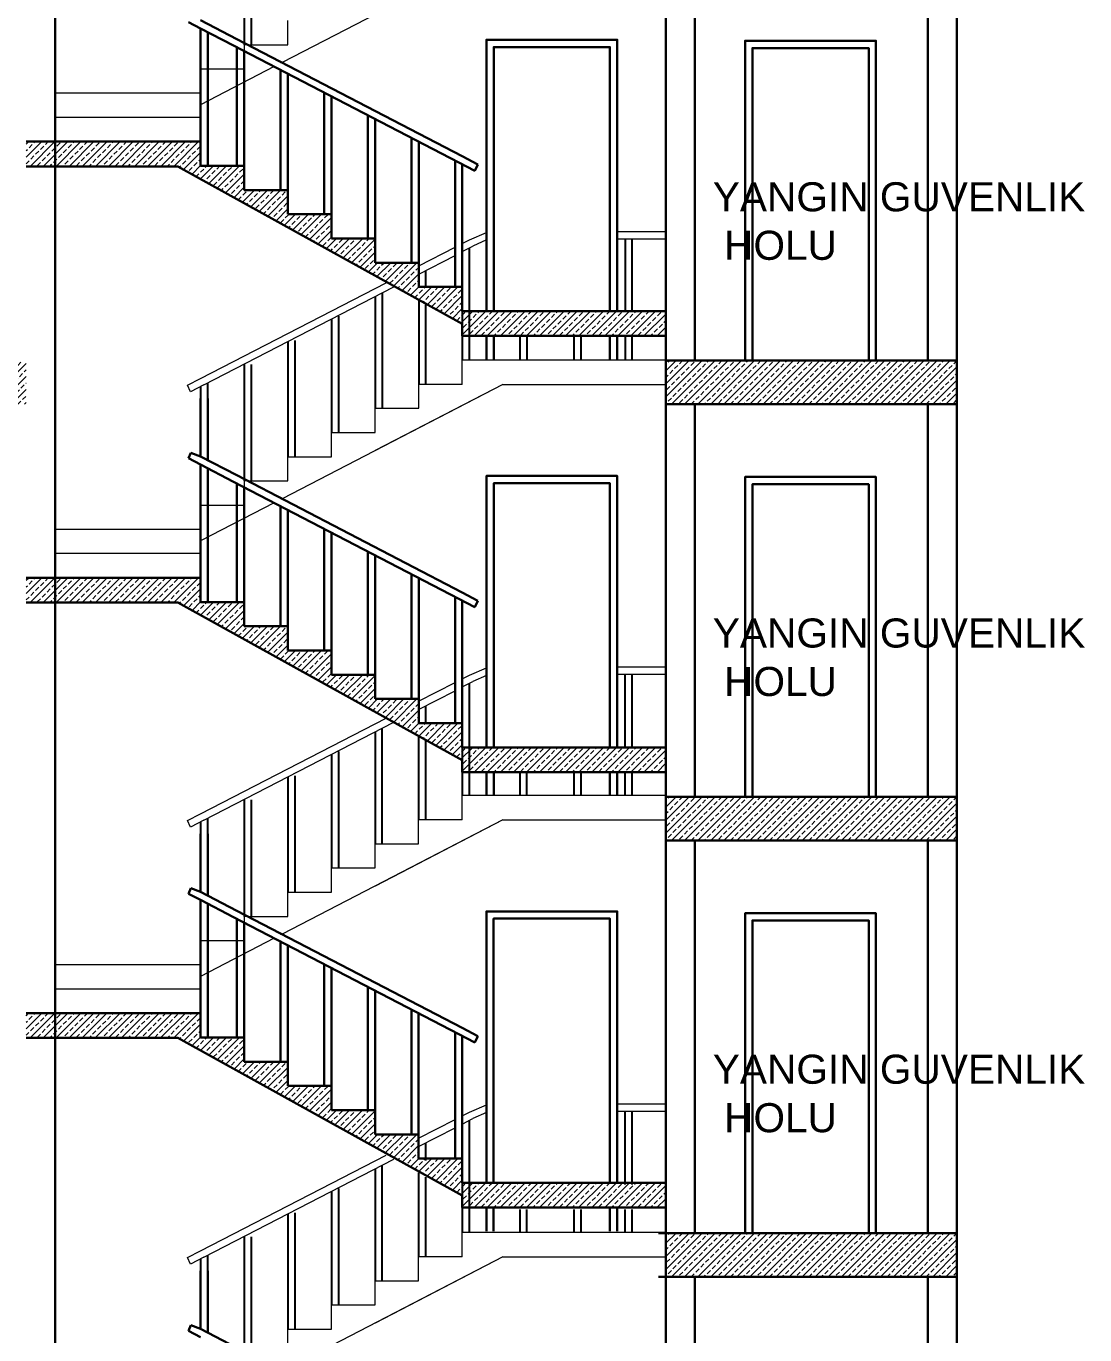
# Model space of a CAD drawing. Header units: millimetres. Extents: x 38129 to 72024, y -56282 to 16512.
# Drawn here: x 64398.5 to 64762.5, y -44646.6 to -44196.6 of the extents above; entities that cross this region are included whole.
import ezdxf

# ---------------------------------------------------------------- set-up
doc = ezdxf.new("R2010")
doc.units = ezdxf.units.MM
doc.layers.add('balkon', color=171, linetype='Continuous')
for name, color, linetype, lineweight in [('DIŞÖLÇÜ', 37, 'Continuous', 0), ('DUVAR', 255, 'Continuous', 30), ('KAPI', 4, 'Continuous', 30), ('mahal', 7, 'Continuous', 5), ('TARAMA', 252, 'Continuous', 0)]:
    doc.layers.add(name, color=color, linetype=linetype, lineweight=lineweight)
doc.styles.get("Standard").update_dxf_attribs({"font": 'arial.ttf'})

# ---------------------------------------------------------------- blocks, each defined once
blk = doc.blocks.new('NDBDGBF')
at = {"layer": 'TARAMA'}
h = blk.add_hatch(dxfattribs=at)
h.set_pattern_fill('ANSI33', color=256)
h.set_pattern_definition([(45, (-8129.75, 1530.0166), (-4.49012806, 4.49012806), []), (45, (-8125.26, 1530.0166), (-4.49012806, 4.49012806), [3.175, -1.5875])])
h.paths.add_polyline_path([(40526.75, -60227.61), (40406.83, -60227.61), (40406.83, -60244.61), (40511.19, -60244.61), (40706.75, -60352.91), (40706.75, -60361.23), (40846.75, -60361.23), (40846.75, -60344.23), (40706.75, -60344.23), (40706.75, -60327.57), (40676.75, -60327.57), (40676.75, -60310.91), (40646.75, -60310.91), (40646.75, -60294.25), (40616.75, -60294.25), (40616.75, -60277.59), (40586.75, -60277.59), (40586.75, -60260.93), (40556.75, -60260.93), (40556.75, -60244.27), (40526.75, -60244.27)])
h.paths.add_polyline_path([(40422.93, -60327.51), (40652.83, -60327.51), (40652.83, -60296.6), (40422.93, -60296.6)], flags=25)
h = blk.add_hatch(dxfattribs=at)
h.set_pattern_fill('ANSI33', color=256)
h.set_pattern_definition([(45, (3406.567, -27675.2335), (-4.4901281, 4.4901281), []), (45, (3411.057, -27675.2335), (-4.4901281, 4.4901281), [3.175, -1.5875])])
h.paths.add_polyline_path([(40406.79, -60408.25), (40406.79, -60378.25), (40022.54, -60378.25), (40022.54, -60408.25)])
h = blk.add_hatch(dxfattribs=at)
h.set_pattern_fill('ANSI33', color=256)
h.set_pattern_definition([(45, (3411.567, -27675.2335), (-4.4901281, 4.4901281), []), (45, (3416.057, -27675.2335), (-4.4901281, 4.4901281), [3.175, -1.5875])])
h.paths.add_polyline_path([(41046.72, -60378.25), (40846.72, -60378.25), (40846.72, -60408.25), (41046.72, -60408.25)])
h = blk.add_hatch(dxfattribs=at)
h.set_pattern_fill('ANSI33', color=256)
h.set_pattern_definition([(45, (-8129.75, 1230), (-4.49012806, 4.49012806), []), (45, (-8125.26, 1230), (-4.49012806, 4.49012806), [3.175, -1.5875])])
h.paths.add_polyline_path([(40526.75, -60527.63), (40406.83, -60527.63), (40406.83, -60544.63), (40511.19, -60544.63), (40706.75, -60652.93), (40706.75, -60661.25), (40846.75, -60661.25), (40846.75, -60644.25), (40706.75, -60644.25), (40706.75, -60627.59), (40676.75, -60627.59), (40676.75, -60610.93), (40646.75, -60610.93), (40646.75, -60594.27), (40616.75, -60594.27), (40616.75, -60577.61), (40586.75, -60577.61), (40586.75, -60560.95), (40556.75, -60560.95), (40556.75, -60544.29), (40526.75, -60544.29)])
h.paths.add_polyline_path([(40422.93, -60627.53), (40652.83, -60627.53), (40652.83, -60596.62), (40422.93, -60596.62)], flags=25)
h = blk.add_hatch(dxfattribs=at)
h.set_pattern_fill('ANSI33', color=256)
h.set_pattern_definition([(45, (3411.567, -27975.2335), (-4.4901281, 4.4901281), []), (45, (3416.057, -27975.2335), (-4.4901281, 4.4901281), [3.175, -1.5875])])
h.paths.add_polyline_path([(41046.72, -60678.25), (40846.72, -60678.25), (40846.72, -60708.25), (41046.72, -60708.25)])
h = blk.add_hatch(dxfattribs=at)
h.set_pattern_fill('ANSI33', color=256)
h.set_pattern_definition([(45, (-8129.7853, 930.56), (-4.49012806, 4.49012806), []), (45, (-8125.295, 930.56), (-4.49012806, 4.49012806), [3.175, -1.5875])])
h.paths.add_polyline_path([(40526.72, -60827.07), (40406.79, -60827.07), (40406.79, -60844.07), (40511.15, -60844.07), (40706.72, -60952.37), (40706.72, -60960.69), (40846.72, -60960.69), (40846.72, -60943.69), (40706.72, -60943.69), (40706.72, -60927.03), (40676.72, -60927.03), (40676.72, -60910.37), (40646.72, -60910.37), (40646.72, -60893.71), (40616.72, -60893.71), (40616.72, -60877.05), (40586.72, -60877.05), (40586.72, -60860.39), (40556.72, -60860.39), (40556.72, -60843.73), (40526.72, -60843.73)])
h.paths.add_polyline_path([(40422.89, -60926.97), (40652.8, -60926.97), (40652.8, -60896.06), (40422.89, -60896.06)], flags=25)
h = blk.add_hatch(dxfattribs=at)
h.set_pattern_fill('ANSI33', color=256)
h.set_pattern_definition([(45, (3411.567, -28275.2335), (-4.4901281, 4.4901281), []), (45, (3416.057, -28275.2335), (-4.4901281, 4.4901281), [3.175, -1.5875])])
h.paths.add_polyline_path([(41046.72, -60978.25), (40846.72, -60978.25), (40846.72, -61008.25), (41046.72, -61008.25)])
at = {"layer": 'balkon'}
for p, q in [((40531.75, -60152.32), (40531.75, -60160.13)), ((40526.75, -60444.11), (40526.75, -60404.31)), ((40531.75, -60404.31), (40531.75, -60446.7)), ((40531.75, -60452.34), (40531.75, -60460.15)), ((40526.72, -60743.55), (40526.72, -60703.75)), ((40531.72, -60703.75), (40531.72, -60746.14)), ((40531.72, -60751.78), (40531.72, -60759.59)), ((40526.72, -61044.11), (40526.72, -61004.31)), ((40531.72, -61004.31), (40531.72, -61046.7))]:
    blk.add_line(p, q, dxfattribs=at)
for points in [[(40556.75, -60080.59), (40556.75, -60160.97)], [(40561.75, -60160.97), (40561.75, -60080.93)], [(40581.75, -60173.73), (40581.75, -60173.76)], [(40711.75, -60377.69), (40711.75, -60300.67)], [(40818.65, -60294.47), (40818.65, -60344.93)], [(40823.65, -60344.93), (40823.65, -60294.47)], [(40706.75, -60303.25), (40706.75, -60377.69)], [(40681.75, -60328.27), (40681.75, -60316.14)], [(40646.75, -60334.19), (40646.75, -60411.01)], [(40651.75, -60411.01), (40651.75, -60331.61)], [(40676.75, -60336.85), (40676.75, -60394.35)], [(40681.75, -60394.35), (40681.75, -60339.76)], [(40616.75, -60349.66), (40616.75, -60427.67)], [(40621.75, -60427.67), (40621.75, -60347.62)], [(40746.24, -60361.93), (40746.24, -60377.69)], [(40751.24, -60377.69), (40751.24, -60361.93)], [(40783.43, -60361.93), (40783.43, -60377.69)], [(40788.43, -60377.69), (40788.43, -60361.93)], [(40818.65, -60361.93), (40818.65, -60377.69)], [(40823.65, -60377.69), (40823.65, -60361.93)], [(40586.75, -60365.13), (40586.75, -60444.33)], [(40591.75, -60444.33), (40591.75, -60364.28)], [(40556.75, -60380.61), (40556.75, -60460.99)], [(40561.75, -60460.99), (40561.75, -60380.94)], [(40526.75, -60396.08), (40526.75, -60444.11)], [(40531.75, -60446.7), (40531.75, -60393.51)], [(40581.75, -60473.75), (40581.75, -60473.78)], [(40818.61, -60593.91), (40818.61, -60644.37)], [(40823.61, -60644.37), (40823.61, -60593.91)], [(40706.72, -60602.69), (40706.72, -60677.13)], [(40711.72, -60677.13), (40711.72, -60600.11)], [(40681.72, -60627.71), (40681.72, -60615.58)], [(40646.72, -60633.63), (40646.72, -60710.45)], [(40651.72, -60710.45), (40651.72, -60631.05)], [(40676.72, -60636.29), (40676.72, -60693.79)], [(40681.72, -60693.79), (40681.72, -60639.2)], [(40616.72, -60649.1), (40616.72, -60727.11)], [(40621.72, -60727.11), (40621.72, -60647.06)], [(40586.72, -60664.57), (40586.72, -60743.77)], [(40591.72, -60743.77), (40591.72, -60663.72)], [(40746.21, -60661.37), (40746.21, -60677.13)], [(40751.21, -60677.13), (40751.21, -60661.37)], [(40783.4, -60661.37), (40783.4, -60677.13)], [(40788.4, -60677.13), (40788.4, -60661.37)], [(40818.61, -60661.37), (40818.61, -60677.13)], [(40823.61, -60677.13), (40823.61, -60661.37)], [(40556.72, -60680.05), (40556.72, -60760.43)], [(40561.72, -60760.43), (40561.72, -60680.38)], [(40526.72, -60695.52), (40526.72, -60743.55)], [(40531.72, -60746.14), (40531.72, -60692.95)], [(40581.72, -60773.19), (40581.72, -60773.22)], [(40818.61, -60894.47), (40818.61, -60944.93)], [(40823.61, -60944.93), (40823.61, -60894.47)], [(40706.72, -60903.25), (40706.72, -60977.69)], [(40711.72, -60977.69), (40711.72, -60900.67)], [(40681.72, -60928.27), (40681.72, -60916.14)], [(40646.72, -60934.19), (40646.72, -61011.01)], [(40651.72, -61011.01), (40651.72, -60931.61)], [(40676.72, -60936.85), (40676.72, -60994.35)], [(40681.72, -60994.35), (40681.72, -60939.76)], [(40621.72, -61027.67), (40621.72, -60947.62)], [(40616.72, -60949.66), (40616.72, -61027.67)], [(40586.72, -60965.13), (40586.72, -61044.33)], [(40591.72, -61044.33), (40591.72, -60964.28)], [(40746.21, -60961.93), (40746.21, -60977.69)], [(40751.21, -60977.69), (40751.21, -60961.93)], [(40783.4, -60961.93), (40783.4, -60977.69)], [(40788.4, -60977.69), (40788.4, -60961.93)], [(40818.61, -60961.93), (40818.61, -60977.69)], [(40823.61, -60977.69), (40823.61, -60961.93)], [(40556.72, -60980.61), (40556.72, -61060.99)], [(40561.72, -61060.99), (40561.72, -60980.94)], [(40531.72, -61046.7), (40531.72, -60993.51)], [(40526.72, -60996.08), (40526.72, -61044.11)]]:
    blk.add_lwpolyline(points, dxfattribs=at)
at = {"layer": 'DIŞÖLÇÜ'}
for p, q in [((40734.58, -60094.67), (40582.82, -60173.21)), ((40586.75, -60160.97), (40586.75, -60144.31)), ((40586.75, -60160.97), (40586.75, -60144.31)), ((40559.25, -60160.97), (40556.75, -60160.97)), ((40556.75, -60160.97), (40556.75, -60165.31)), ((40556.75, -60177.63), (40556.75, -60165.31)), ((40556.75, -60177.63), (40556.75, -60165.31)), ((40559.25, -60160.97), (40586.75, -60160.97)), ((40577.38, -60176.02), (40526.75, -60202.22)), ((40526.75, -60177.63), (40526.75, -60244.27)), ((40526.75, -60194.29), (40526.75, -60177.63)), ((40526.75, -60177.63), (40556.75, -60177.63)), ((40526.75, -60194.29), (40526.75, -60192.63)), ((40526.75, -60194.29), (40426.83, -60194.29)), ((40526.75, -60194.29), (40526.75, -60227.61)), ((40526.75, -60210.95), (40426.83, -60210.95)), ((40526.75, -60227.61), (40526.75, -60244.27)), ((40526.75, -60244.27), (40526.75, -60227.61)), ((40711.75, -60295.05), (40723.31, -60290.03)), ((40813.31, -60289.47), (40846.75, -60289.47)), ((40676.75, -60313.09), (40701.75, -60300.2)), ((40706.75, -60297.62), (40711.75, -60295.05)), ((40706.75, -60303.25), (40714.04, -60299.49)), ((40723.31, -60295.27), (40714.04, -60299.49)), ((40813.31, -60294.47), (40846.75, -60294.47)), ((40676.75, -60318.72), (40701.75, -60305.83)), ((40526.75, -60390.45), (40654.41, -60324.62)), ((40529.04, -60394.9), (40659.67, -60327.53)), ((40706.75, -60394.69), (40706.75, -60377.69)), ((40706.75, -60394.35), (40706.75, -60377.69)), ((40706.75, -60377.69), (40846.75, -60377.69)), ((40517.84, -60395.05), (40526.75, -60390.45)), ((40519.91, -60399.6), (40517.84, -60395.05)), ((40529.04, -60394.9), (40519.91, -60399.6)), ((40734.58, -60394.69), (40582.82, -60473.22)), ((40734.58, -60394.69), (40646.75, -60440.14)), ((40676.75, -60411.01), (40676.75, -60394.35)), ((40676.75, -60411.01), (40676.75, -60394.35)), ((40676.75, -60394.35), (40706.75, -60394.35)), ((40734.58, -60394.69), (40846.75, -60394.69)), ((40646.75, -60427.67), (40646.75, -60411.01)), ((40646.75, -60427.67), (40646.75, -60411.01)), ((40646.75, -60411.01), (40676.75, -60411.01)), ((40616.75, -60444.33), (40616.75, -60427.67)), ((40616.75, -60444.33), (40616.75, -60427.67)), ((40616.75, -60427.67), (40646.75, -60427.67)), ((40586.75, -60460.99), (40586.75, -60444.33)), ((40586.75, -60460.99), (40586.75, -60444.33)), ((40586.75, -60444.33), (40616.75, -60444.33)), ((40559.25, -60460.99), (40556.75, -60460.99)), ((40556.75, -60460.99), (40556.75, -60465.32)), ((40559.25, -60460.99), (40586.75, -60460.99)), ((40556.75, -60477.65), (40556.75, -60465.32)), ((40556.75, -60477.65), (40556.75, -60465.32)), ((40577.38, -60476.04), (40526.75, -60502.24)), ((40526.75, -60477.65), (40526.75, -60544.29)), ((40526.75, -60494.31), (40526.75, -60477.65)), ((40526.75, -60477.65), (40556.75, -60477.65)), ((40526.75, -60494.31), (40426.83, -60494.31)), ((40526.75, -60494.31), (40526.75, -60492.65)), ((40526.75, -60494.31), (40526.75, -60527.63)), ((40526.75, -60510.97), (40426.83, -60510.97)), ((40526.75, -60527.63), (40526.75, -60544.29)), ((40526.75, -60544.29), (40526.75, -60527.63)), ((40813.27, -60588.91), (40846.72, -60588.91)), ((40706.72, -60597.06), (40711.72, -60594.49)), ((40711.72, -60594.49), (40723.27, -60589.47)), ((40723.27, -60594.71), (40714.01, -60598.93)), ((40813.27, -60593.91), (40846.72, -60593.91)), ((40676.72, -60612.53), (40701.72, -60599.64)), ((40676.72, -60618.16), (40701.72, -60605.27)), ((40706.72, -60602.69), (40714.01, -60598.93)), ((40526.72, -60689.89), (40654.37, -60624.06)), ((40529.01, -60694.34), (40659.63, -60626.97)), ((40706.72, -60694.13), (40706.72, -60677.13)), ((40706.72, -60693.79), (40706.72, -60677.13)), ((40706.72, -60677.13), (40846.72, -60677.13)), ((40517.8, -60694.49), (40526.72, -60689.89)), ((40519.88, -60699.04), (40517.8, -60694.49)), ((40529.01, -60694.34), (40519.88, -60699.04)), ((40734.55, -60694.13), (40582.78, -60772.66)), ((40734.55, -60694.13), (40646.72, -60739.58)), ((40676.72, -60710.45), (40676.72, -60693.79)), ((40676.72, -60710.45), (40676.72, -60693.79)), ((40676.72, -60693.79), (40706.72, -60693.79)), ((40734.55, -60694.13), (40846.72, -60694.13)), ((40646.72, -60727.11), (40646.72, -60710.45)), ((40646.72, -60727.11), (40646.72, -60710.45)), ((40646.72, -60710.45), (40676.72, -60710.45)), ((40616.72, -60743.77), (40616.72, -60727.11)), ((40616.72, -60743.77), (40616.72, -60727.11)), ((40616.72, -60727.11), (40646.72, -60727.11)), ((40586.72, -60760.43), (40586.72, -60743.77)), ((40586.72, -60760.43), (40586.72, -60743.77)), ((40586.72, -60743.77), (40616.72, -60743.77)), ((40559.22, -60760.43), (40556.72, -60760.43)), ((40556.72, -60760.43), (40556.72, -60764.76)), ((40556.72, -60777.09), (40556.72, -60764.76)), ((40556.72, -60777.09), (40556.72, -60764.76)), ((40559.22, -60760.43), (40586.72, -60760.43)), ((40577.35, -60775.48), (40526.72, -60801.68)), ((40526.72, -60777.09), (40526.72, -60843.73)), ((40526.72, -60793.75), (40526.72, -60777.09)), ((40526.72, -60777.09), (40556.72, -60777.09)), ((40526.72, -60793.75), (40426.79, -60793.75)), ((40526.72, -60793.75), (40526.72, -60792.09)), ((40526.72, -60793.75), (40526.72, -60827.07)), ((40526.72, -60810.41), (40426.79, -60810.41)), ((40526.72, -60827.07), (40526.72, -60843.73)), ((40526.72, -60843.73), (40526.72, -60827.07)), ((40706.72, -60897.62), (40711.72, -60895.05)), ((40711.72, -60895.05), (40723.27, -60890.03)), ((40813.27, -60889.47), (40846.72, -60889.47)), ((40813.27, -60894.47), (40846.72, -60894.47)), ((40676.72, -60913.09), (40701.72, -60900.2)), ((40706.72, -60903.25), (40714.01, -60899.49)), ((40723.27, -60895.27), (40714.01, -60899.49)), ((40676.72, -60918.72), (40701.72, -60905.83)), ((40526.72, -60990.45), (40654.37, -60924.62)), ((40529.01, -60994.9), (40659.63, -60927.53)), ((40706.72, -60994.69), (40706.72, -60977.69)), ((40706.72, -60994.35), (40706.72, -60977.69)), ((40706.72, -60977.69), (40846.72, -60977.69)), ((40517.8, -60995.05), (40526.72, -60990.45)), ((40519.88, -60999.6), (40517.8, -60995.05)), ((40529.01, -60994.9), (40519.88, -60999.6)), ((40734.55, -60994.69), (40582.78, -61073.22)), ((40734.55, -60994.69), (40646.72, -61040.14)), ((40676.72, -61011.01), (40676.72, -60994.35)), ((40676.72, -61011.01), (40676.72, -60994.35)), ((40676.72, -60994.35), (40706.72, -60994.35)), ((40734.55, -60994.69), (40846.72, -60994.69)), ((40646.72, -61027.67), (40646.72, -61011.01)), ((40646.72, -61027.67), (40646.72, -61011.01)), ((40646.72, -61011.01), (40676.72, -61011.01)), ((40616.72, -61044.33), (40616.72, -61027.67)), ((40616.72, -61044.33), (40616.72, -61027.67)), ((40616.72, -61027.67), (40646.72, -61027.67)), ((40586.72, -61060.99), (40586.72, -61044.33)), ((40586.72, -61060.99), (40586.72, -61044.33)), ((40586.72, -61044.33), (40616.72, -61044.33))]:
    blk.add_line(p, q, dxfattribs=at)
at = {"layer": 'DUVAR'}
for p, q in [((40426.79, -60331.58), (40426.79, -58620.41)), ((40846.72, -60408.25), (40846.72, -60108.25)), ((40866.72, -60378.25), (40866.72, -60108.25)), ((41026.79, -60378.25), (41026.79, -60108.25)), ((41046.79, -60408.25), (41046.79, -60108.25)), ((40518.38, -60145.38), (40526.75, -60149.73)), ((40551.75, -60157.07), (40526.75, -60144.09)), ((40526.75, -60194.29), (40526.75, -60149.73)), ((40549.45, -60161.51), (40526.75, -60149.73)), ((40706.75, -60237.57), (40551.75, -60157.07)), ((40704.45, -60242.01), (40549.45, -60161.51)), ((40526.75, -60227.61), (40406.83, -60227.61)), ((40526.75, -60227.61), (40526.75, -60244.27)), ((40706.75, -60237.57), (40717.43, -60243.34)), ((40511.19, -60244.61), (40406.83, -60244.61)), ((40511.19, -60244.61), (40496.75, -60244.61)), ((40706.75, -60352.91), (40511.19, -60244.61)), ((40556.75, -60244.27), (40526.75, -60244.27)), ((40556.75, -60244.27), (40556.75, -60260.93)), ((40556.75, -60260.93), (40556.75, -60244.27)), ((40556.75, -60244.27), (40556.75, -60260.93)), ((40715.38, -60247.68), (40704.45, -60242.01)), ((40717.43, -60243.34), (40715.38, -60247.68)), ((40586.75, -60260.93), (40556.75, -60260.93)), ((40586.75, -60260.93), (40586.75, -60277.59)), ((40586.75, -60277.59), (40586.75, -60260.93)), ((40586.75, -60260.93), (40586.75, -60277.59)), ((40616.75, -60277.59), (40586.75, -60277.59)), ((40616.75, -60277.59), (40616.75, -60294.25)), ((40616.75, -60294.25), (40616.75, -60277.59)), ((40616.75, -60277.59), (40616.75, -60294.25)), ((40646.75, -60294.25), (40616.75, -60294.25)), ((40646.75, -60294.25), (40646.75, -60310.91)), ((40646.75, -60310.91), (40646.75, -60294.25)), ((40646.75, -60294.25), (40646.75, -60310.91)), ((40676.75, -60310.91), (40646.75, -60310.91)), ((40676.75, -60310.91), (40676.75, -60327.57)), ((40676.75, -60327.57), (40676.75, -60310.91)), ((40676.75, -60310.91), (40676.75, -60327.57)), ((40706.75, -60327.57), (40676.75, -60327.57)), ((40706.75, -60327.57), (40706.75, -60344.23)), ((40706.75, -60344.23), (40706.75, -60327.57)), ((40706.75, -60327.57), (40706.75, -60344.23)), ((40426.79, -60965.61), (40426.79, -60331.58)), ((40846.75, -60344.23), (40706.75, -60344.23)), ((40706.75, -60352.91), (40706.75, -60361.23)), ((40706.75, -60352.91), (40706.75, -60361.23)), ((40846.75, -60361.23), (40706.75, -60361.23)), ((40846.75, -60361.23), (40742.63, -60361.23)), ((40846.72, -60378.25), (41046.79, -60378.25)), ((40846.72, -60408.25), (41046.79, -60408.25)), ((40846.72, -60588.91), (40846.72, -60408.25)), ((40866.72, -60678.25), (40866.72, -60408.25)), ((41026.79, -60678.25), (41026.79, -60408.25)), ((41046.79, -60708.25), (41046.79, -60408.25)), ((40520.09, -60441.62), (40518.38, -60445.39)), ((40526.75, -60444.11), (40520.09, -60441.62)), ((40551.75, -60457.09), (40526.75, -60444.11)), ((40518.38, -60445.39), (40526.75, -60449.74)), ((40526.75, -60494.31), (40526.75, -60449.74)), ((40549.45, -60461.53), (40526.75, -60449.74)), ((40704.45, -60542.02), (40549.45, -60461.53)), ((40706.75, -60537.59), (40551.75, -60457.09)), ((40526.75, -60527.63), (40406.83, -60527.63)), ((40526.75, -60527.63), (40526.75, -60544.29)), ((40715.38, -60547.7), (40704.45, -60542.02)), ((40706.75, -60537.59), (40717.43, -60543.35)), ((40717.43, -60543.35), (40715.38, -60547.7)), ((40846.72, -60708.25), (40846.72, -60543.7)), ((40511.19, -60544.63), (40406.83, -60544.63)), ((40511.19, -60544.63), (40496.75, -60544.63)), ((40706.75, -60652.93), (40511.19, -60544.63)), ((40556.75, -60544.29), (40526.75, -60544.29)), ((40556.75, -60544.29), (40556.75, -60560.95)), ((40556.75, -60560.95), (40556.75, -60544.29)), ((40556.75, -60544.29), (40556.75, -60560.95)), ((40586.75, -60560.95), (40556.75, -60560.95)), ((40586.75, -60560.95), (40586.75, -60577.61)), ((40586.75, -60577.61), (40586.75, -60560.95)), ((40586.75, -60560.95), (40586.75, -60577.61)), ((40616.75, -60577.61), (40586.75, -60577.61)), ((40616.75, -60577.61), (40616.75, -60594.27)), ((40616.75, -60594.27), (40616.75, -60577.61)), ((40616.75, -60577.61), (40616.75, -60594.27)), ((40646.75, -60594.27), (40616.75, -60594.27)), ((40646.75, -60594.27), (40646.75, -60610.93)), ((40646.75, -60610.93), (40646.75, -60594.27)), ((40646.75, -60594.27), (40646.75, -60610.93)), ((40676.75, -60610.93), (40646.75, -60610.93)), ((40676.75, -60610.93), (40676.75, -60627.59)), ((40676.75, -60627.59), (40676.75, -60610.93)), ((40676.75, -60610.93), (40676.75, -60627.59)), ((40706.75, -60627.59), (40676.75, -60627.59)), ((40706.75, -60627.59), (40706.75, -60644.25)), ((40706.75, -60644.25), (40706.75, -60627.59)), ((40706.75, -60627.59), (40706.75, -60644.25)), ((40846.75, -60644.25), (40706.75, -60644.25)), ((40706.75, -60652.93), (40706.75, -60661.25)), ((40706.75, -60652.93), (40706.75, -60661.25)), ((40846.75, -60661.25), (40706.75, -60661.25)), ((40846.75, -60661.25), (40742.63, -60661.25)), ((40846.72, -60678.25), (41046.79, -60678.25)), ((40846.72, -60708.25), (41046.79, -60708.25)), ((40846.72, -60889.47), (40846.72, -60708.25)), ((40866.72, -60978.25), (40866.72, -60708.25)), ((41026.79, -60978.25), (41026.79, -60708.25)), ((41046.79, -61008.25), (41046.79, -60708.25)), ((40520.06, -60741.06), (40518.34, -60744.83)), ((40526.72, -60743.55), (40520.06, -60741.06)), ((40518.34, -60744.83), (40526.72, -60749.18)), ((40551.72, -60756.53), (40526.72, -60743.55)), ((40526.72, -60793.75), (40526.72, -60749.18)), ((40549.41, -60760.97), (40526.72, -60749.18)), ((40706.72, -60837.03), (40551.72, -60756.53)), ((40704.41, -60841.46), (40549.41, -60760.97)), ((40526.72, -60827.07), (40406.79, -60827.07)), ((40526.72, -60827.07), (40526.72, -60843.73)), ((40706.72, -60837.03), (40717.4, -60842.79)), ((40511.15, -60844.07), (40406.79, -60844.07)), ((40511.15, -60844.07), (40496.72, -60844.07)), ((40706.72, -60952.37), (40511.15, -60844.07)), ((40556.72, -60843.73), (40526.72, -60843.73)), ((40556.72, -60843.73), (40556.72, -60860.39)), ((40556.72, -60860.39), (40556.72, -60843.73)), ((40556.72, -60843.73), (40556.72, -60860.39)), ((40715.34, -60847.14), (40704.41, -60841.46)), ((40717.4, -60842.79), (40715.34, -60847.14)), ((40846.72, -61008.25), (40846.72, -60843.7)), ((40586.72, -60860.39), (40556.72, -60860.39)), ((40586.72, -60860.39), (40586.72, -60877.05)), ((40586.72, -60877.05), (40586.72, -60860.39)), ((40586.72, -60860.39), (40586.72, -60877.05)), ((40616.72, -60877.05), (40586.72, -60877.05)), ((40616.72, -60877.05), (40616.72, -60893.71)), ((40616.72, -60893.71), (40616.72, -60877.05)), ((40616.72, -60877.05), (40616.72, -60893.71)), ((40646.72, -60893.71), (40616.72, -60893.71)), ((40646.72, -60893.71), (40646.72, -60910.37)), ((40646.72, -60910.37), (40646.72, -60893.71)), ((40646.72, -60893.71), (40646.72, -60910.37)), ((40676.72, -60910.37), (40646.72, -60910.37)), ((40676.72, -60910.37), (40676.72, -60927.03)), ((40676.72, -60927.03), (40676.72, -60910.37)), ((40676.72, -60910.37), (40676.72, -60927.03)), ((40706.72, -60927.03), (40676.72, -60927.03)), ((40706.72, -60927.03), (40706.72, -60943.69)), ((40706.72, -60943.69), (40706.72, -60927.03)), ((40706.72, -60927.03), (40706.72, -60943.69)), ((40426.79, -61244.93), (40426.79, -60931.58)), ((40846.72, -60943.69), (40706.72, -60943.69)), ((40706.72, -60952.37), (40706.72, -60960.69)), ((40706.72, -60952.37), (40706.72, -60960.69)), ((40846.72, -60960.69), (40706.72, -60960.69)), ((40846.72, -60960.69), (40742.6, -60960.69)), ((40841.72, -60978.25), (41046.79, -60978.25)), ((40841.72, -61008.25), (41046.79, -61008.25)), ((40841.72, -61008.25), (41046.79, -61008.25)), ((40846.72, -61220.15), (40846.72, -61008.25)), ((40866.72, -61278.25), (40866.72, -61008.25)), ((41026.79, -61278.25), (41026.79, -61008.25)), ((41046.79, -61308.25), (41046.79, -61008.25)), ((40520.06, -61041.62), (40518.34, -61045.39)), ((40518.34, -61045.39), (40526.72, -61049.74)), ((40526.72, -61044.11), (40520.06, -61041.62)), ((40551.72, -61057.09), (40526.72, -61044.11))]:
    blk.add_line(p, q, dxfattribs=at)
for points in [[(40526.75, -60149.73), (40526.75, -60177.63)], [(40526.75, -60157.07), (40526.75, -60244.27)], [(40531.75, -60177.63), (40531.75, -60152.32)], [(40531.75, -60244.27), (40531.75, -60160.13)], [(40551.75, -60162.71), (40551.75, -60244.27)], [(40556.75, -60244.27), (40556.75, -60165.31)], [(40581.75, -60178.29), (40581.75, -60260.93)], [(40586.75, -60260.93), (40586.75, -60180.89)], [(40611.75, -60193.87), (40611.75, -60277.59)], [(40616.75, -60277.59), (40616.75, -60196.46)], [(40641.75, -60209.45), (40641.75, -60294.25)], [(40646.75, -60294.25), (40646.75, -60212.04)], [(40671.75, -60225.03), (40671.75, -60310.91)], [(40676.75, -60310.91), (40676.75, -60227.62)], [(40701.75, -60240.37), (40701.75, -60327.57)], [(40706.75, -60327.57), (40706.75, -60243.2)], [(40526.75, -60449.74), (40526.75, -60477.65)], [(40531.75, -60477.65), (40531.75, -60452.34)], [(40526.75, -60457.09), (40526.75, -60544.29)], [(40531.75, -60544.29), (40531.75, -60460.15)], [(40551.75, -60462.73), (40551.75, -60544.29)], [(40556.75, -60544.29), (40556.75, -60465.32)], [(40581.75, -60478.31), (40581.75, -60560.95)], [(40586.75, -60560.95), (40586.75, -60480.9)], [(40611.75, -60493.88), (40611.75, -60577.61)], [(40616.75, -60577.61), (40616.75, -60496.48)], [(40641.75, -60509.46), (40641.75, -60594.27)], [(40646.75, -60594.27), (40646.75, -60512.06)], [(40671.75, -60525.04), (40671.75, -60610.93)], [(40676.75, -60610.93), (40676.75, -60527.64)], [(40701.75, -60540.39), (40701.75, -60627.59)], [(40706.75, -60627.59), (40706.75, -60543.22)], [(40526.72, -60749.18), (40526.72, -60777.09)], [(40526.72, -60756.53), (40526.72, -60843.73)], [(40531.72, -60777.09), (40531.72, -60751.78)], [(40531.72, -60843.73), (40531.72, -60759.59)], [(40551.72, -60762.17), (40551.72, -60843.73)], [(40556.72, -60843.73), (40556.72, -60764.76)], [(40581.72, -60777.75), (40581.72, -60860.39)], [(40586.72, -60860.39), (40586.72, -60780.34)], [(40611.72, -60793.32), (40611.72, -60877.05)], [(40616.72, -60877.05), (40616.72, -60795.92)], [(40641.72, -60808.9), (40641.72, -60893.71)], [(40646.72, -60893.71), (40646.72, -60811.5)], [(40671.72, -60824.48), (40671.72, -60910.37)], [(40676.72, -60910.37), (40676.72, -60827.08)], [(40701.72, -60839.83), (40701.72, -60927.03)], [(40706.72, -60927.03), (40706.72, -60842.66)]]:
    blk.add_lwpolyline(points, dxfattribs=at)
at = {"layer": 'KAPI'}
for points in [[(40723.31, -60344.23), (40723.31, -60157.55), (40813.31, -60157.55), (40813.31, -60344.23)], [(40728.31, -60344.23), (40728.31, -60162.55), (40808.31, -60162.55), (40808.31, -60344.23)], [(40901.22, -60378.25), (40901.22, -60158.25), (40991.22, -60158.25), (40991.22, -60378.25)], [(40906.22, -60378.25), (40906.22, -60163.25), (40986.22, -60163.25), (40986.22, -60378.25)], [(40723.31, -60377.55), (40723.31, -60360.89)], [(40728.31, -60377.55), (40728.31, -60360.89)], [(40808.31, -60360.89), (40808.31, -60377.55)], [(40813.31, -60360.89), (40813.31, -60377.55)], [(40723.31, -60644.25), (40723.31, -60457.57), (40813.31, -60457.57), (40813.31, -60644.25)], [(40728.31, -60644.25), (40728.31, -60462.57), (40808.31, -60462.57), (40808.31, -60644.25)], [(40901.22, -60678.25), (40901.22, -60458.25), (40991.22, -60458.25), (40991.22, -60678.25)], [(40906.22, -60678.25), (40906.22, -60463.25), (40986.22, -60463.25), (40986.22, -60678.25)], [(40723.31, -60677.57), (40723.31, -60660.91)], [(40728.31, -60677.57), (40728.31, -60660.91)], [(40808.31, -60660.91), (40808.31, -60677.57)], [(40813.31, -60660.91), (40813.31, -60677.57)], [(40723.27, -60943.69), (40723.27, -60757.01), (40813.27, -60757.01), (40813.27, -60943.69)], [(40901.22, -60978.25), (40901.22, -60758.25), (40991.22, -60758.25), (40991.22, -60978.25)], [(40728.27, -60943.69), (40728.27, -60762.01), (40808.27, -60762.01), (40808.27, -60943.69)], [(40906.22, -60978.25), (40906.22, -60763.25), (40986.22, -60763.25), (40986.22, -60978.25)], [(40723.27, -60977.01), (40723.27, -60960.35)], [(40728.27, -60977.01), (40728.27, -60960.35)], [(40808.27, -60960.35), (40808.27, -60977.01)], [(40813.27, -60960.35), (40813.27, -60977.01)]]:
    blk.add_lwpolyline(points, dxfattribs=at)
at = {"layer": 'mahal', "char_height": 20, "attachment_point": 1}
for insert in [(40879.02, -60255.56), (40879.02, -60555.56), (40879.02, -60855.56)]:
    blk.add_mtext_dynamic_manual_height_columns('YANGIN GUVENLIK\\P HOLU', width=250.3432, gutter_width=12.5, heights=[0], dxfattribs=dict(at, insert=insert))

msp = doc.modelspace()

# ---------------------------------------------------------------- block references
at = {"layer": 'DIŞÖLÇÜ', "xscale": 0.5, "yscale": 0.5, "zscale": 0.5}
msp.add_blockref('NDBDGBF', (44195.09, -14122.49), dxfattribs=at)

doc.saveas('drawing.dxf')
